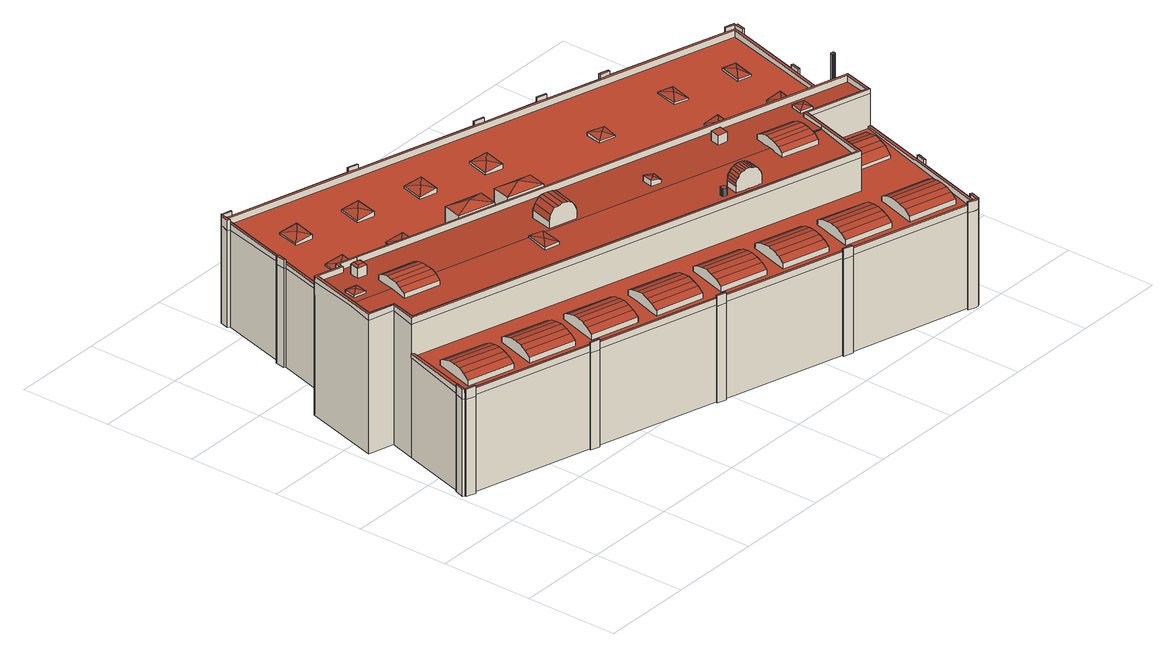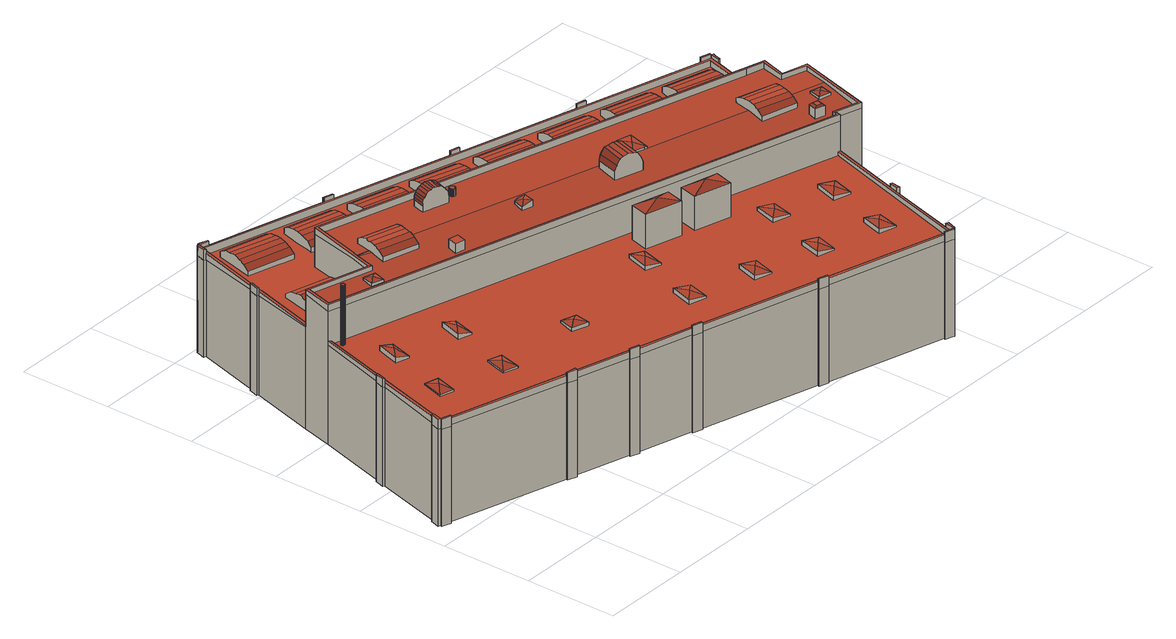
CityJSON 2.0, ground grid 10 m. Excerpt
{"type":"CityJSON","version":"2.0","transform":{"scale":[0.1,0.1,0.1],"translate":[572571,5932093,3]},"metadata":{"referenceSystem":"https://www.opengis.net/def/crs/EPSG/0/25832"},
"CityObjects":{
"building1":{"type":"Building","attributes":{"Grundfläche 2D":"2269.728971","Grundhöhe NN":"3.388"},"children":["building1-1","building1-2","building1-3","building1-4","building1-5","building1-6","building1-7","building1-8","building1-9","building1-10","building1-11","building1-12","building1-13","building1-14","building1-15","building1-16","building1-17","building1-18","building1-19","building1-20","building1-21","building1-22","building1-23","building1-24","building1-25","building1-26","building1-27","building1-28","building1-29","building1-30","building1-31","building1-32","building1-33","building1-34","building1-35","building1-36","building1-37","building1-38","building1-39","building1-40","building1-41","building1-42","building1-43"],"geometry":[{"type":"MultiSurface","lod":"3","boundaries":[[[0,1,2,3,4,5,6,7,8,9,10,11,12,13,14,15,16,17,18,19,20,21,22,23]],[[24,25,26,27,28,29,30,31,32,33,34,35,36,37,38,39,40,41,42,43,44,45,46,47,48,49,50,51]],[[27,52,28]],[[53,54,52]],[[54,28,52]],[[55,56,54,53,57,58,59,60,61,49,48,47,46,45,44,62,63,40,39,64,65,66,67]],[[68,69,70,71,72,73,74,75,76,77,78,79,80,81,82,83,84,85,86,87,88,89,90,91,92,93]],[[94,95,96,97]],[[98,94,97,99]],[[100,98,99,101]],[[102,100,101,103]],[[104,102,103,105]],[[106,104,105,107]],[[108,109,110,111]],[[112,108,111,113]],[[114,115,112,113,116,117,118]],[[119,114,118,120,121]],[[122,123,119,121,124]],[[125,122,124,126]],[[127,128,129,130]],[[131,127,130,132]],[[133,131,132,134]],[[135,133,134,136]],[[137,135,136,138]],[[139,137,138,140]],[[141,142,143,144]],[[145,141,144,146]],[[147,145,146,148]],[[149,147,148,150]],[[151,149,150,152]],[[153,151,152,154]],[[155,156,157,158]],[[159,155,158,160]],[[161,159,160,162]],[[163,161,162,164]],[[165,163,164,166]],[[167,165,166,168]],[[169,170,171,172]],[[173,169,172,174]],[[175,173,174,176]],[[177,175,176,178]],[[179,177,178,180]],[[181,179,180,182]],[[183,184,185,186]],[[184,187,188,185]],[[187,189,190,188]],[[189,191,192,193]],[[193,190,189]],[[192,191,194,195,196]],[[194,197,198,195]],[[199,200,201,202]],[[203,199,202,204]],[[205,203,204,206]],[[207,205,206,208]],[[209,207,208,210]],[[211,209,210,212]],[[213,214,215,216]],[[217,213,216,218]],[[219,217,218,220]],[[221,219,220,222]],[[223,221,222,224]],[[225,223,224,226]],[[227,228,229,230,231,232,233,234,235,236,237,238,239,240,241,242,243,244,245,246,247,248]],[[249,250,251,252]],[[253,254,255,251,250]],[[254,256,257,255]],[[256,258,259,257]],[[258,260,261,259]],[[260,262,263,261]],[[264,265,266,267]],[[268,264,267,269]],[[270,268,269,271]],[[272,270,271,273]],[[274,272,273,275]],[[276,274,275,277]],[[278,279,280,281,282]],[[283,284,279,285]],[[286,287,288,289]],[[290,291,292,293]],[[294,295,296,297]],[[298,299,300,301]],[[302,303,304,305]],[[306,307,308,309]],[[310,311,312,313]],[[314,315,316,317,318]],[[319,320,321,322,314]],[[323,324,325]],[[326,327,328,329,330,331,332,333,334,325,335,336,337,338],[339,340,341,342],[343,344,345,346,347,348,349,350,351],[352,353,354,355,356],[357,358,359,360,361],[362,363,364,365,366],[367,368,369,370,371,372],[373,374,375,376,377,378],[379,380,381,382],[324,383,384,385,386,387,388,389,390,323,325]],[[391,392,393,394]],[[395,396,397,398,399]],[[398,400,401,402]],[[403,404,405,406]],[[407,408,409,410]],[[411,412,413,414,415]],[[416,411,417,418,419]],[[420,421,422,423]],[[19,18,311,310]],[[310,313,20,19]],[[313,312,21,20]],[[309,23,22,424]],[[285,1,0,308]],[[3,278,286,4]],[[8,7,293,294]],[[290,6,5,289]],[[11,301,315,12]],[[297,298,10,9]],[[14,322,305,15]],[[16,304,425,17]],[[77,76,29,28]],[[28,54,78,77]],[[79,78,54,56]],[[56,55,80,79]],[[81,80,55,67]],[[65,83,82,81,67,66]],[[84,83,65,64]],[[39,38,85,84,64]],[[85,38,37,86]],[[37,36,35,88,87,86]],[[35,34,89,88]],[[90,89,34,33]],[[91,90,33,32]],[[31,426,93,92]],[[426,427,68,93]],[[427,428,69,68]],[[428,429,70,69]],[[430,431,71,70,429]],[[431,432,72,71]],[[432,433,73,72]],[[434,74,73,433]],[[435,30,75,74,434]],[[105,103,101,99,97,96,62,44,43,107]],[[43,42,106,107]],[[42,41,40,63,95,94,98,100,102,104,106]],[[63,62,96,95]],[[111,110,58,57,53,52,27,26,25,126,124,121,120,118,117,116,113]],[[25,24,125,126]],[[115,114,119,123,122,125,24,51,50,49,61,60,59,109,108,112]],[[59,58,110,109]],[[136,134,132,130,129,382,381,140,138]],[[381,380,139,140]],[[131,133,135,137,139,380,379,128,127]],[[379,382,129,128]],[[352,356,355,154,152,150,148,146,144,143]],[[153,154,355,354]],[[145,147,149,151,153,354,353,142,141]],[[353,352,143,142]],[[164,162,160,158,157,375,374,168,166]],[[374,373,167,168]],[[167,373,378,377,376,156,155,159,161,163,165]],[[157,156,376,375]],[[178,176,174,172,171,340,339,182,180]],[[339,342,181,182]],[[173,175,177,179,181,342,341,170,169]],[[341,340,171,170]],[[191,189,187,184,183,388,387,197,194]],[[385,198,197,387,386]],[[198,385,384,383,324,193,192,196,195]],[[324,323,190]],[[324,190,193]],[[188,190,323,390,186,185]],[[389,388,183,186,390]],[[202,201,371,370,369,368,212,210,208,206,204]],[[211,212,368,367]],[[203,205,207,209,211,367,372,200,199]],[[201,200,372,371]],[[215,365,364,363,226,224,222,220,218,216]],[[363,362,225,226]],[[217,219,221,223,225,362,366,214,213]],[[215,214,366,365]],[[399,232,231,436]],[[234,402,403,235]],[[238,410,391,239]],[[407,237,236,406]],[[412,241,240,394]],[[245,423,437,246]],[[420,244,243,416]],[[248,247,333,332,331,330,329,328,327,228,227]],[[228,327,326,338,337,229]],[[336,230,229,337]],[[258,256,254,253,250,249,347,346,345,262,260]],[[343,351,263,262,345,344]],[[351,350,349,252,251,255,257,259,261,263]],[[348,347,249,252,349]],[[357,361,360,277,275,273,271,269,267,266]],[[276,277,360,359]],[[268,270,272,274,276,359,358,265,264]],[[358,357,266,265]],[[309,424,438,439]],[[306,309,439,440]],[[307,306,440,441]],[[308,307,441,442]],[[285,308,442,443]],[[283,285,443,444]],[[284,283,444,445]],[[279,284,445,446]],[[280,279,446,447]],[[448,282,281,280,447,449]],[[278,282,448,450]],[[286,278,450,451]],[[287,286,451,452]],[[288,287,452,453]],[[289,288,453,454]],[[290,289,454,455]],[[291,290,455,456]],[[292,291,456,457]],[[293,292,457,458]],[[294,293,458,459]],[[295,294,459,460]],[[296,295,460,461]],[[297,296,461,462]],[[298,297,462,463]],[[299,298,463,464]],[[300,299,464,465]],[[301,300,465,466]],[[315,301,466,467]],[[316,315,467,468]],[[469,318,317,316,468,470]],[[314,318,469,471]],[[319,314,471,472]],[[321,320,319,472,473]],[[322,321,473,474]],[[305,322,474,475]],[[302,305,475,476]],[[303,302,476,477]],[[304,303,477,478]],[[425,304,478,479]],[[312,311,18,17,427,426,22,21]],[[427,17,425,479,480,428]],[[429,428,480,481]],[[431,430,429,481,482]],[[432,431,482,483]],[[433,432,483,484,436,231]],[[336,335,434,433,231,230]],[[30,435,434,335,325,334]],[[247,246,31,30,334,333]],[[22,426,31,246,437,485,438,424]],[[399,436,484,486]],[[395,399,486,487]],[[488,397,396,395,487,489]],[[398,397,488,490]],[[400,398,490,491]],[[401,400,491,492]],[[402,401,492,493]],[[403,402,493,494]],[[404,403,494,495]],[[405,404,495,496]],[[406,405,496,497]],[[407,406,497,498]],[[408,407,498,499]],[[409,408,499,500]],[[410,409,500,501]],[[391,410,501,502]],[[392,391,502,503]],[[393,392,503,504]],[[394,393,504,505]],[[412,394,505,506]],[[413,412,506,507]],[[508,415,414,413,507,509]],[[411,415,508,510]],[[417,411,510,511]],[[419,418,417,511,512]],[[416,419,512,513]],[[420,416,513,514]],[[421,420,514,515]],[[422,421,515,516]],[[423,422,516,517]],[[437,423,517,485]],[[480,479,478,477,476,475,474,473,472,471,469,470,468,467,466,465,464,463,462,461,460,459,458,457,456,455,454,453,452,451,450,448,449,447,446,445,444,443,442,441,440,439,438,485,517,516,515,514,513,512,511,510,508,509,507,506,505,504,503,502,501,500,499,498,497,496,495,494,493,492,491,490,488,489,487,486,484,483,482,481]]],"semantics":{"surfaces":[{"type":"RoofSurface"},{"type":"WallSurface"},{"type":"GroundSurface"}],"values":[0,0,0,0,0,0,0,0,0,0,0,0,0,0,0,0,0,0,0,0,0,0,0,0,0,0,0,0,0,0,0,0,0,0,0,0,0,0,0,0,0,0,0,0,0,0,0,0,0,0,0,0,0,0,0,0,0,0,0,0,0,0,0,0,0,0,0,0,0,0,0,0,0,0,0,0,0,0,0,0,0,0,0,0,0,0,0,0,0,0,0,0,0,0,0,0,1,1,1,1,1,1,1,1,1,1,1,1,1,1,1,1,1,1,1,1,1,1,1,1,1,1,1,1,1,1,1,1,1,1,1,1,1,1,1,1,1,1,1,1,1,1,1,1,1,1,1,1,1,1,1,1,1,1,1,1,1,1,1,1,1,1,1,1,1,1,1,1,1,1,1,1,1,1,1,1,1,1,1,1,1,1,1,1,1,1,1,1,1,1,1,1,1,1,1,1,1,1,1,1,1,1,1,1,1,1,1,1,1,1,1,1,1,1,1,1,1,1,1,1,1,1,1,1,1,1,1,1,1,1,1,1,1,1,1,1,1,1,1,1,1,1,1,1,1,1,1,1,1,1,1,1,1,1,1,1,1,1,1,1,1,1,1,1,1,1,1,2]}}]},
"building1-1":{"type":"BuildingInstallation","parents":["building1"],"geometry":[{"type":"MultiSurface","lod":"3","boundaries":[[[518,519,520,521]],[[11,10,521,520]],[[299,518,521,10,298]],[[299,300,519,518]],[[301,11,520,519,300]]],"semantics":{"surfaces":[{"type":"RoofSurface"},{"type":"WallSurface"}],"values":[0,1,1,1,1]}}]},
"building1-2":{"type":"BuildingInstallation","parents":["building1"],"geometry":[{"type":"MultiSurface","lod":"3","boundaries":[[[522,523,524,525]],[[7,6,525,524]],[[291,522,525,6,290]],[[291,292,523,522]],[[293,7,524,523,292]]],"semantics":{"surfaces":[{"type":"RoofSurface"},{"type":"WallSurface"}],"values":[0,1,1,1,1]}}]},
"building1-3":{"type":"BuildingInstallation","parents":["building1"],"geometry":[{"type":"MultiSurface","lod":"3","boundaries":[[[526,527,528]],[[526,529,527]],[[526,528,530]],[[526,530,529]],[[528,527,531,532]],[[530,528,532,533]],[[529,530,533,534]],[[527,529,534,531]]],"semantics":{"surfaces":[{"type":"RoofSurface"},{"type":"WallSurface"}],"values":[0,0,0,0,1,1,1,1]}}]},
"building1-4":{"type":"BuildingInstallation","parents":["building1"],"geometry":[{"type":"MultiSurface","lod":"3","boundaries":[[[535,536,537]],[[535,538,536]],[[535,537,539]],[[535,539,538]],[[537,536,540,541]],[[539,537,541,542]],[[538,539,542,543]],[[536,538,543,540]]],"semantics":{"surfaces":[{"type":"RoofSurface"},{"type":"WallSurface"}],"values":[0,0,0,0,1,1,1,1]}}]},
"building1-5":{"type":"BuildingInstallation","parents":["building1"],"geometry":[{"type":"MultiSurface","lod":"3","boundaries":[[[544,545,546,547]],[[302,547,546,15,305]],[[302,303,544,547]],[[304,16,545,544,303]],[[16,15,546,545]]],"semantics":{"surfaces":[{"type":"RoofSurface"},{"type":"WallSurface"}],"values":[0,1,1,1,1]}}]},
"building1-6":{"type":"BuildingInstallation","parents":["building1"],"geometry":[{"type":"MultiSurface","lod":"3","boundaries":[[[548,549,550]],[[548,551,549]],[[548,550,552]],[[548,552,551]],[[550,549,553,554]],[[552,550,554,555]],[[551,552,555,556]],[[549,551,556,553]]],"semantics":{"surfaces":[{"type":"RoofSurface"},{"type":"WallSurface"}],"values":[0,0,0,0,1,1,1,1]}}]},
"building1-7":{"type":"BuildingInstallation","parents":["building1"],"geometry":[{"type":"MultiSurface","lod":"3","boundaries":[[[557,558,559,560]],[[2,1,558,557]],[[283,559,558,1,285]],[[284,560,559,283]],[[279,2,557,560,284]]],"semantics":{"surfaces":[{"type":"RoofSurface"},{"type":"WallSurface"}],"values":[0,1,1,1,1]}}]},
"building1-8":{"type":"BuildingInstallation","parents":["building1"],"geometry":[{"type":"MultiSurface","lod":"3","boundaries":[[[561,562,563,564]],[[319,562,561,13,314]],[[320,321,563,562,319]],[[322,14,564,563,321]],[[14,13,561,564]]],"semantics":{"surfaces":[{"type":"RoofSurface"},{"type":"WallSurface"}],"values":[0,1,1,1,1]}}]},
"building1-9":{"type":"BuildingInstallation","parents":["building1"],"geometry":[{"type":"MultiSurface","lod":"3","boundaries":[[[565,566,557,567,568]],[[3,2,557,566]],[[280,567,557,2,279]],[[280,281,282,565,568,567]],[[278,3,566,565,282]]],"semantics":{"surfaces":[{"type":"RoofSurface"},{"type":"WallSurface"}],"values":[0,1,1,1,1]}}]},
"building1-10":{"type":"BuildingInstallation","parents":["building1"],"geometry":[{"type":"MultiSurface","lod":"3","boundaries":[[[569,570,571,572,573,574,575,576,577,578,579,580,581,582,583]],[[572,571,584,585]],[[585,586,573,572]],[[586,587,574,573]],[[587,588,575,574]],[[588,589,576,575]],[[589,590,577,576]],[[590,591,578,577]],[[591,592,579,578]],[[592,593,580,579]],[[593,594,581,580]],[[594,595,582,581]],[[595,596,583,582]],[[596,597,569,583]],[[597,598,570,569]],[[598,584,571,570]]],"semantics":{"surfaces":[{"type":"RoofSurface"},{"type":"WallSurface"}],"values":[0,1,1,1,1,1,1,1,1,1,1,1,1,1,1,1]}}]},
"building1-11":{"type":"BuildingInstallation","parents":["building1"],"geometry":[{"type":"MultiSurface","lod":"3","boundaries":[[[599,600,601]],[[601,600,602]],[[603,600,599]],[[602,600,603]],[[604,605,599,601]],[[605,606,603,599]],[[606,607,602,603]],[[604,601,602,607]]],"semantics":{"surfaces":[{"type":"RoofSurface"},{"type":"WallSurface"}],"values":[0,0,0,0,1,1,1,1]}}]},
"building1-12":{"type":"BuildingInstallation","parents":["building1"],"geometry":[{"type":"MultiSurface","lod":"3","boundaries":[[[91,76,75,92]],[[76,91,32,29]],[[31,92,75,30]]],"semantics":{"surfaces":[{"type":"RoofSurface"},{"type":"WallSurface"}],"values":[0,1,1]}}]},
"building1-13":{"type":"BuildingInstallation","parents":["building1"],"geometry":[{"type":"MultiSurface","lod":"3","boundaries":[[[608,609,610,611]],[[611,610,612,613]],[[608,611,613,614]],[[609,608,614,615]],[[610,609,615,612]]],"semantics":{"surfaces":[{"type":"RoofSurface"},{"type":"WallSurface"}],"values":[0,1,1,1,1]}}]},
"building1-14":{"type":"BuildingInstallation","parents":["building1"],"geometry":[{"type":"MultiSurface","lod":"3","boundaries":[[[616,617,618]],[[618,617,619]],[[620,617,616]],[[619,617,620]],[[621,622,616,618]],[[622,623,620,616]],[[623,624,619,620]],[[624,621,618,619]]],"semantics":{"surfaces":[{"type":"RoofSurface"},{"type":"WallSurface"}],"values":[0,0,0,0,1,1,1,1]}}]},
"building1-15":{"type":"BuildingInstallation","parents":["building1"],"geometry":[{"type":"MultiSurface","lod":"3","boundaries":[[[625,626,627,628]],[[628,627,629]],[[630,631,627,626]],[[629,627,631]],[[628,632,633,626,625]],[[633,634,635,631,630,626]],[[635,636,629,631]],[[628,629,636,632]]],"semantics":{"surfaces":[{"type":"RoofSurface"},{"type":"WallSurface"}],"values":[0,0,0,0,1,1,1,1]}}]},
"building1-16":{"type":"BuildingInstallation","parents":["building1"],"geometry":[{"type":"MultiSurface","lod":"3","boundaries":[[[637,638,639,640]],[[641,637,640,642]],[[643,641,642,644]],[[645,646,639,638]],[[647,643,644,648]],[[649,647,648,650]],[[651,649,650,652]],[[653,651,652,654]],[[655,653,654,656]],[[657,655,656,658]],[[659,657,658,660]],[[661,659,660,662]],[[663,661,662,664]],[[665,663,664,666]],[[667,665,666,668]],[[669,667,668,670]],[[671,639,646]],[[671,672,673,674,675,676,677,678,679,680,670,668,666,664,662,660,658,656,654,652,650,648,644,642,640,639]],[[680,681,669,670]],[[681,667,669]],[[681,682,683,684,685,686,687,688,689,690,691,692,693,645,638,637,641,643,647,649,651,653,655,657,659,661,663,665,667]],[[693,671,646,645]]],"semantics":{"surfaces":[{"type":"RoofSurface"},{"type":"WallSurface"}],"values":[0,0,0,0,0,0,0,0,0,0,0,0,0,0,0,0,1,1,1,1,1,1]}}]},
"building1-17":{"type":"BuildingInstallation","parents":["building1"],"geometry":[{"type":"MultiSurface","lod":"3","boundaries":[[[694,695,696]],[[696,695,697]],[[698,699,700,695,694]],[[697,695,700]],[[48,694,696,701,702]],[[48,47,698,694]],[[47,46,45,700,699,698]],[[703,697,700,45,704]],[[703,701,696,697]]],"semantics":{"surfaces":[{"type":"RoofSurface"},{"type":"WallSurface"}],"values":[0,0,0,0,1,1,1,1,1]}}]},
"building1-18":{"type":"BuildingInstallation","parents":["building1"],"geometry":[{"type":"MultiSurface","lod":"3","boundaries":[[[705,706,707,708]],[[709,706,705,710]],[[711,709,710,712]],[[713,711,712,714]],[[715,713,714,716]],[[717,715,716,718]],[[719,717,718,720]],[[721,719,720,722]],[[723,724,708,707]],[[724,725,726,727,722,720,718,716,714,712,710,705,708]],[[727,728,721,722]],[[728,729,723,707,706,709,711,713,715,717,719,721]]],"semantics":{"surfaces":[{"type":"RoofSurface"},{"type":"WallSurface"}],"values":[0,0,0,0,0,0,0,0,1,1,1,1]}}]},
"building1-19":{"type":"BuildingInstallation","parents":["building1"],"geometry":[{"type":"MultiSurface","lod":"3","boundaries":[[[730,731,732,733]],[[731,734,735,732]],[[736,730,733,737]],[[734,736,737,735]],[[730,736,734,731]],[[733,732,738,739]],[[737,733,739,740]],[[735,737,740,741]],[[732,735,741,738]]],"semantics":{"surfaces":[{"type":"RoofSurface"},{"type":"WallSurface"}],"values":[0,0,0,0,0,1,1,1,1]}}]},
"building1-20":{"type":"BuildingInstallation","parents":["building1"],"geometry":[{"type":"MultiSurface","lod":"3","boundaries":[[[742,743,744,745,746,747,748,749,750,751,752,753,754,755,756,757,758,759,760,761,762]],[[746,745,763,764]],[[747,746,764,765]],[[748,747,765,766]],[[749,748,766,767]],[[750,749,767,768]],[[751,750,768,769]],[[752,751,769,770]],[[753,752,770,771]],[[754,753,771,772]],[[755,754,772,773]],[[756,755,773,774]],[[757,756,774,775]],[[758,757,775,776]],[[759,758,776,777]],[[760,759,777,778]],[[761,760,778,779]],[[762,761,779,780]],[[742,762,780,781]],[[743,742,781,782]],[[744,743,782,783]],[[745,744,783,763]]],"semantics":{"surfaces":[{"type":"RoofSurface"},{"type":"WallSurface"}],"values":[0,1,1,1,1,1,1,1,1,1,1,1,1,1,1,1,1,1,1,1,1,1]}}]},
"building1-21":{"type":"BuildingInstallation","parents":["building1"],"geometry":[{"type":"MultiSurface","lod":"3","boundaries":[[[784,785,786,787]],[[392,393,787,786]],[[394,240,784,787,393]],[[240,239,785,784]],[[392,786,785,239,391]]],"semantics":{"surfaces":[{"type":"RoofSurface"},{"type":"WallSurface"}],"values":[0,1,1,1,1]}}]},
"building1-22":{"type":"BuildingInstallation","parents":["building1"],"geometry":[{"type":"MultiSurface","lod":"3","boundaries":[[[788,789,790,791,792]],[[233,232,790,789]],[[395,791,790,232,399]],[[395,396,397,788,792,791]],[[398,233,789,788,397]]],"semantics":{"surfaces":[{"type":"RoofSurface"},{"type":"WallSurface"}],"values":[0,1,1,1,1]}}]},
"building1-23":{"type":"BuildingInstallation","parents":["building1"],"geometry":[{"type":"MultiSurface","lod":"3","boundaries":[[[793,794,795,796]],[[404,405,796,795]],[[406,236,793,796,405]],[[236,235,794,793]],[[404,795,794,235,403]]],"semantics":{"surfaces":[{"type":"RoofSurface"},{"type":"WallSurface"}],"values":[0,1,1,1,1]}}]},
"building1-24":{"type":"BuildingInstallation","parents":["building1"],"geometry":[{"type":"MultiSurface","lod":"3","boundaries":[[[797,798,799,800]],[[417,798,797,242,411]],[[417,418,419,799,798]],[[416,243,800,799,419]],[[243,242,797,800]]],"semantics":{"surfaces":[{"type":"RoofSurface"},{"type":"WallSurface"}],"values":[0,1,1,1,1]}}]},
"building1-25":{"type":"BuildingInstallation","parents":["building1"],"geometry":[{"type":"MultiSurface","lod":"3","boundaries":[[[801,802,803,797,804]],[[413,801,804,241,412]],[[413,414,415,803,802,801]],[[411,242,797,803,415]],[[242,241,804,797]]],"semantics":{"surfaces":[{"type":"RoofSurface"},{"type":"WallSurface"}],"values":[0,1,1,1,1]}}]},
"building1-26":{"type":"BuildingInstallation","parents":["building1"],"geometry":[{"type":"MultiSurface","lod":"3","boundaries":[[[805,789,806,807]],[[234,233,789,805]],[[400,806,789,233,398]],[[400,401,807,806]],[[402,234,805,807,401]]],"semantics":{"surfaces":[{"type":"RoofSurface"},{"type":"WallSurface"}],"values":[0,1,1,1,1]}}]},
"building1-27":{"type":"BuildingInstallation","parents":["building1"],"geometry":[{"type":"MultiSurface","lod":"3","boundaries":[[[808,809,810,811]],[[408,409,811,810]],[[410,238,808,811,409]],[[238,237,809,808]],[[408,810,809,237,407]]],"semantics":{"surfaces":[{"type":"RoofSurface"},{"type":"WallSurface"}],"values":[0,1,1,1,1]}}]},
"building1-28":{"type":"BuildingInstallation","parents":["building1"],"geometry":[{"type":"MultiSurface","lod":"3","boundaries":[[[812,813,814,815]],[[421,815,814,244,420]],[[421,422,812,815]],[[423,245,813,812,422]],[[245,244,814,813]]],"semantics":{"surfaces":[{"type":"RoofSurface"},{"type":"WallSurface"}],"values":[0,1,1,1,1]}}]},
"building1-29":{"type":"BuildingInstallation","parents":["building1"],"geometry":[{"type":"MultiSurface","lod":"3","boundaries":[[[816,817,818]],[[816,819,817]],[[816,818,820]],[[816,820,819]],[[818,817,821,822]],[[820,818,822,823]],[[819,820,823,824]],[[824,821,817,819]]],"semantics":{"surfaces":[{"type":"RoofSurface"},{"type":"WallSurface"}],"values":[0,0,0,0,1,1,1,1]}}]},
"building1-30":{"type":"BuildingInstallation","parents":["building1"],"geometry":[{"type":"MultiSurface","lod":"3","boundaries":[[[825,826,827]],[[825,828,826]],[[825,827,829]],[[825,829,828]],[[827,826,830,831]],[[829,827,831,832]],[[828,829,832,833]],[[833,830,826,828]]],"semantics":{"surfaces":[{"type":"RoofSurface"},{"type":"WallSurface"}],"values":[0,0,0,0,1,1,1,1]}}]},
"building1-31":{"type":"BuildingInstallation","parents":["building1"],"geometry":[{"type":"MultiSurface","lod":"3","boundaries":[[[834,835,836,837]],[[5,4,837,836]],[[287,834,837,4,286]],[[287,288,835,834]],[[289,5,836,835,288]]],"semantics":{"surfaces":[{"type":"RoofSurface"},{"type":"WallSurface"}],"values":[0,1,1,1,1]}}]},
"building1-32":{"type":"BuildingInstallation","parents":["building1"],"geometry":[{"type":"MultiSurface","lod":"3","boundaries":[[[838,839,840,841]],[[306,841,840,23,309]],[[306,307,838,841]],[[308,0,839,838,307]],[[0,23,840,839]]],"semantics":{"surfaces":[{"type":"RoofSurface"},{"type":"WallSurface"}],"values":[0,1,1,1,1]}}]},
"building1-33":{"type":"BuildingInstallation","parents":["building1"],"geometry":[{"type":"MultiSurface","lod":"3","boundaries":[[[842,843,844]],[[842,845,843]],[[842,844,846]],[[842,846,845]],[[844,843,847,848]],[[846,844,848,849]],[[845,846,849,850]],[[843,845,850,847]]],"semantics":{"surfaces":[{"type":"RoofSurface"},{"type":"WallSurface"}],"values":[0,0,0,0,1,1,1,1]}}]},
"building1-34":{"type":"BuildingInstallation","parents":["building1"],"geometry":[{"type":"MultiSurface","lod":"3","boundaries":[[[851,561,852,853,854]],[[13,12,852,561]],[[316,853,852,12,315]],[[316,317,318,851,854,853]],[[314,13,561,851,318]]],"semantics":{"surfaces":[{"type":"RoofSurface"},{"type":"WallSurface"}],"values":[0,1,1,1,1]}}]},
"building1-35":{"type":"BuildingInstallation","parents":["building1"],"geometry":[{"type":"MultiSurface","lod":"3","boundaries":[[[855,856,857]],[[855,858,856]],[[855,857,859]],[[855,859,858]],[[857,856,860,861]],[[859,857,861,862]],[[858,859,862,863]],[[863,860,856,858]]],"semantics":{"surfaces":[{"type":"RoofSurface"},{"type":"WallSurface"}],"values":[0,0,0,0,1,1,1,1]}}]},
"building1-36":{"type":"BuildingInstallation","parents":["building1"],"geometry":[{"type":"MultiSurface","lod":"3","boundaries":[[[864,865,866,867]],[[9,8,867,866]],[[295,864,867,8,294]],[[295,296,865,864]],[[297,9,866,865,296]]],"semantics":{"surfaces":[{"type":"RoofSurface"},{"type":"WallSurface"}],"values":[0,1,1,1,1]}}]},
"building1-37":{"type":"BuildingInstallation","parents":["building1"],"geometry":[{"type":"MultiSurface","lod":"3","boundaries":[[[868,869,870]],[[868,871,869]],[[868,870,872]],[[868,872,871]],[[873,874,870,869]],[[874,875,872,870]],[[871,872,875,876]],[[869,871,876,873]]],"semantics":{"surfaces":[{"type":"RoofSurface"},{"type":"WallSurface"}],"values":[0,0,0,0,1,1,1,1]}}]},
"building1-38":{"type":"BuildingInstallation","parents":["building1"],"geometry":[{"type":"MultiSurface","lod":"3","boundaries":[[[877,878,879]],[[877,880,878]],[[877,879,881]],[[877,881,880]],[[879,878,882,883]],[[881,879,883,884]],[[880,881,884,885]],[[878,880,885,882]]],"semantics":{"surfaces":[{"type":"RoofSurface"},{"type":"WallSurface"}],"values":[0,0,0,0,1,1,1,1]}}]},
"building1-39":{"type":"BuildingInstallation","parents":["building1"],"geometry":[{"type":"MultiSurface","lod":"3","boundaries":[[[886,887,888]],[[886,889,887]],[[886,888,890]],[[886,890,889]],[[888,887,891,892]],[[890,888,892,893]],[[889,890,893,894]],[[887,889,894,891]]],"semantics":{"surfaces":[{"type":"RoofSurface"},{"type":"WallSurface"}],"values":[0,0,0,0,1,1,1,1]}}]},
"building1-40":{"type":"BuildingInstallation","parents":["building1"],"geometry":[{"type":"MultiSurface","lod":"3","boundaries":[[[895,896,897]],[[895,898,896]],[[895,897,899]],[[895,899,898]],[[897,896,900,901]],[[899,897,901,902]],[[898,899,902,903]],[[896,898,903,900]]],"semantics":{"surfaces":[{"type":"RoofSurface"},{"type":"WallSurface"}],"values":[0,0,0,0,1,1,1,1]}}]},
"building1-41":{"type":"BuildingInstallation","parents":["building1"],"geometry":[{"type":"MultiSurface","lod":"3","boundaries":[[[904,905,906]],[[904,907,905]],[[904,906,908]],[[904,908,907]],[[906,905,909,910]],[[908,906,910,911]],[[907,908,911,912]],[[905,907,912,909]]],"semantics":{"surfaces":[{"type":"RoofSurface"},{"type":"WallSurface"}],"values":[0,0,0,0,1,1,1,1]}}]},
"building1-42":{"type":"BuildingInstallation","parents":["building1"],"geometry":[{"type":"MultiSurface","lod":"3","boundaries":[[[913,914,915]],[[913,916,914]],[[913,915,917]],[[913,917,916]],[[918,919,915,914]],[[917,915,919,920]],[[916,917,920,921]],[[921,918,914,916]]],"semantics":{"surfaces":[{"type":"RoofSurface"},{"type":"WallSurface"}],"values":[0,0,0,0,1,1,1,1]}}]},
"building1-43":{"type":"BuildingInstallation","parents":["building1"],"geometry":[{"type":"MultiSurface","lod":"3","boundaries":[[[922,923,924]],[[922,925,923]],[[922,924,926]],[[922,926,925]],[[924,923,927,928]],[[926,924,928,929]],[[925,926,929,930]],[[923,925,930,927]]],"semantics":{"surfaces":[{"type":"RoofSurface"},{"type":"WallSurface"}],"values":[0,0,0,0,1,1,1,1]}}]}
},
"vertices":[
[650,289,116],[671,364,116],[673,374,116],[663,377,116],[536,413,116],[525,415,116],[466,432,116],[456,435,116],[397,451,116],[387,454,116],[259,490,116],[249,493,116],[120,529,116],[110,532,116],[108,521,116],[87,446,116],[84,436,116],[62,359,116],[65,359,116],[112,528,116],[670,372,116],[623,203,116],[625,202,116],[647,278,116],[487,199,150],[526,188,150],[522,174,150],[521,170,151],[538,163,151],[545,190,150],[547,187,150],[616,168,150],[614,171,150],[622,200,148],[83,351,148],[64,356,148],[63,353,149],[62,350,149],[35,358,149],[21,307,151],[65,295,151],[69,309,150],[71,315,150],[110,305,150],[104,284,151],[216,253,151],[218,252,151],[219,252,151],[231,248,151],[481,178,151],[483,185,150],[483,186,150],[520,167,151],[520,166,151],[537,162,151],[53,240,148],[522,108,148],[520,165,151],[515,149,150],[476,160,150],[479,172,150],[480,175,151],[99,265,150],[60,276,150],[13,280,150],[40,272,150],[40,270,149],[33,245,148],[62,359,155],[61,353,155],[33,361,155],[10,278,155],[38,271,155],[30,244,155],[524,105,155],[547,187,155],[545,190,155],[538,163,155],[537,162,155],[522,108,155],[53,240,155],[33,245,155],[40,270,155],[40,272,155],[13,280,155],[35,358,155],[62,350,155],[63,353,155],[64,356,155],[83,351,155],[622,200,155],[614,171,155],[616,168,155],[625,202,155],[61,282,159],[60,276,155],[99,265,155],[101,271,159],[63,288,161],[103,277,161],[65,295,161],[104,284,161],[67,302,161],[106,291,161],[69,309,159],[108,298,159],[71,315,155],[110,305,155],[477,165,159],[476,160,155],[515,149,155],[517,154,159],[479,172,161],[518,161,161],[481,178,161],[480,175,161],[520,165,161],[520,166,161],[520,167,161],[483,185,161],[521,170,161],[522,174,161],[485,192,159],[483,186,161],[524,181,159],[487,199,155],[526,188,155],[164,142,120],[162,135,116],[213,121,116],[215,128,120],[166,149,122],[217,135,122],[168,156,123],[219,142,123],[170,163,122],[221,149,122],[172,171,120],[223,157,120],[174,178,116],[225,163,116],[28,180,120],[26,173,116],[76,159,116],[78,166,120],[30,187,122],[80,173,122],[32,195,123],[82,180,123],[34,202,122],[84,188,122],[36,209,120],[86,195,120],[38,216,116],[88,202,116],[235,122,120],[233,115,116],[284,101,116],[286,108,120],[237,129,122],[288,115,122],[239,137,123],[290,122,123],[241,144,122],[292,130,122],[243,151,120],[294,137,120],[245,158,116],[296,144,116],[374,83,120],[372,76,116],[422,62,116],[424,69,120],[376,90,122],[426,76,122],[378,98,123],[428,84,123],[380,105,122],[430,91,122],[382,112,120],[432,98,120],[384,119,116],[434,105,116],[585,119,117],[587,127,123],[543,139,123],[541,131,117],[589,134,125],[545,146,125],[591,141,127],[547,153,127],[593,148,125],[549,161,125],[547,154,127],[595,156,123],[551,168,123],[550,163,125],[597,163,117],[553,176,117],[443,64,120],[441,57,116],[492,43,116],[494,50,120],[445,71,122],[496,57,122],[447,78,123],[498,64,123],[449,85,122],[500,71,122],[451,93,120],[502,79,120],[453,100,116],[504,85,116],[306,102,120],[304,95,116],[354,81,116],[356,88,120],[308,110,122],[358,95,122],[310,117,123],[360,103,123],[312,124,122],[362,110,122],[314,131,120],[364,117,120],[316,138,116],[366,124,116],[593,96,116],[568,8,116],[11,164,116],[33,243,116],[30,244,116],[10,173,116],[7,162,116],[18,159,116],[145,124,116],[155,121,116],[284,85,116],[294,82,116],[422,46,116],[432,43,116],[560,8,116],[570,5,116],[573,15,116],[593,86,116],[596,96,116],[616,168,116],[613,168,116],[593,97,116],[562,23,116],[564,30,120],[513,44,120],[511,37,116],[564,31,121],[566,37,122],[515,52,122],[568,45,123],[517,59,123],[570,52,122],[519,66,122],[572,59,120],[521,73,120],[574,66,116],[523,80,116],[96,161,120],[94,154,116],[144,140,116],[146,147,120],[98,168,122],[148,154,122],[100,175,123],[150,161,123],[102,183,122],[152,169,122],[104,190,120],[154,176,120],[106,197,116],[156,183,116],[663,377,109],[673,374,109],[674,376,109],[671,377,109],[664,379,109],[673,363,109],[676,373,109],[671,364,109],[536,413,109],[536,415,109],[526,418,109],[525,415,109],[466,432,109],[467,434,109],[457,437,109],[456,435,109],[397,451,109],[398,453,109],[387,456,109],[387,454,109],[259,490,109],[259,492,109],[249,495,109],[249,493,109],[84,447,111],[82,437,111],[84,436,111],[87,446,111],[649,278,111],[652,288,111],[650,289,111],[647,278,111],[112,528,109],[65,359,112],[623,203,112],[670,372,109],[110,532,109],[120,529,109],[121,531,109],[113,533,109],[111,534,109],[108,532,109],[108,530,109],[105,522,109],[108,521,109],[547,153,113],[547,154,113],[540,162,114],[563,10,109],[568,8,109],[569,13,109],[571,18,109],[593,96,112],[593,97,112],[593,99,112],[613,168,114],[547,187,114],[524,105,112],[33,243,112],[11,164,109],[559,11,109],[434,105,111],[422,62,110],[372,76,110],[384,119,111],[535,77,111],[540,75,111],[574,66,111],[564,31,110],[562,23,110],[553,26,110],[511,37,110],[521,73,111],[523,80,111],[76,159,110],[26,173,110],[38,216,111],[88,202,111],[78,166,110],[144,140,110],[94,154,110],[106,197,111],[156,183,111],[146,147,110],[316,138,111],[366,124,111],[358,95,110],[354,81,110],[304,95,110],[453,100,111],[504,85,111],[502,79,111],[498,64,110],[492,43,110],[441,57,110],[245,158,111],[296,144,111],[284,101,110],[233,115,110],[235,122,110],[241,144,111],[162,135,110],[174,178,111],[225,163,111],[213,121,110],[549,161,114],[550,163,114],[553,176,114],[587,166,114],[597,163,114],[585,119,113],[573,122,113],[541,131,113],[422,46,109],[422,44,109],[432,41,109],[432,43,109],[8,173,109],[6,166,109],[5,163,109],[7,162,109],[10,173,109],[7,160,109],[17,157,109],[18,159,109],[145,124,109],[144,122,109],[154,119,109],[155,121,109],[284,85,109],[283,83,109],[293,80,109],[294,82,109],[570,5,109],[560,8,109],[559,6,109],[567,3,109],[570,3,109],[573,15,109],[572,4,109],[573,7,109],[575,14,109],[593,86,112],[595,85,112],[598,95,112],[596,96,112],[625,202,112],[62,359,112],[625,202,148],[62,359,148],[61,353,149],[33,361,149],[18,308,151],[10,278,149],[38,271,149],[30,244,148],[524,105,148],[540,162,151],[30,244,112],[616,168,114],[625,202,4],[647,278,4],[649,278,4],[652,288,4],[650,289,4],[671,364,4],[673,363,4],[676,373,4],[673,374,4],[674,376,4],[664,379,4],[671,377,4],[663,377,4],[536,413,4],[536,415,4],[526,418,4],[525,415,4],[466,432,4],[467,434,4],[457,437,4],[456,435,4],[397,451,4],[398,453,4],[387,456,4],[387,454,4],[259,490,4],[259,492,4],[249,495,4],[249,493,4],[120,529,4],[121,531,4],[111,534,4],[113,533,4],[110,532,4],[108,532,4],[105,522,4],[108,521,4],[87,446,4],[84,447,4],[82,437,4],[84,436,4],[62,359,4],[61,353,4],[33,361,4],[10,278,4],[38,271,4],[30,244,4],[616,168,4],[10,173,4],[8,173,4],[5,163,4],[6,166,4],[7,162,4],[7,160,4],[17,157,4],[18,159,4],[145,124,4],[144,122,4],[154,119,4],[155,121,4],[284,85,4],[283,83,4],[293,80,4],[294,82,4],[422,46,4],[422,44,4],[432,41,4],[432,43,4],[560,8,4],[559,6,4],[570,3,4],[567,3,4],[570,5,4],[572,4,4],[575,14,4],[573,15,4],[593,86,4],[595,85,4],[598,95,4],[596,96,4],
[259,492,120],[249,495,120],[249,493,120],[259,490,120],
[467,434,120],[457,437,120],[456,435,120],[466,432,120],
[116,395,117],[110,410,113],[103,386,113],[129,405,116],[122,380,116],[110,410,111],[103,386,112],[122,380,112],[129,405,111],
[284,320,155],[307,324,149],[267,335,149],[302,304,149],[262,315,149],[307,324,112],[267,335,112],[262,315,112],[302,304,112],
[82,437,120],[84,436,120],[87,446,120],[84,447,120],
[230,334,155],[208,330,149],[248,319,149],[213,350,149],[253,339,149],[208,330,112],[248,319,112],[253,339,112],[213,350,112],
[673,374,120],[671,364,120],[673,363,120],[676,373,120],
[110,532,120],[108,532,120],[105,522,120],[108,521,120],
[664,379,120],[663,377,120],[674,376,120],[671,377,120],
[614,211,177],[615,211,177],[615,210,177],[616,210,177],[617,210,177],[617,211,177],[618,211,177],[618,212,177],[618,213,177],[618,214,177],[617,214,177],[616,214,177],[615,214,177],[614,213,177],[614,212,177],[615,210,112],[616,210,112],[617,210,112],[617,211,112],[618,211,112],[618,212,112],[618,213,112],[618,214,112],[617,214,112],[616,214,112],[615,214,112],[614,213,112],[614,212,112],[614,211,112],[615,211,112],
[44,309,153],[39,317,155],[31,312,153],[34,325,153],[47,322,153],[31,312,150],[44,309,150],[47,322,150],[34,325,150],
[460,232,159],[457,221,159],[468,219,159],[471,230,159],[468,219,149],[471,230,149],[460,232,149],[457,221,149],
[562,193,152],[558,201,154],[549,197,152],[553,210,152],[566,206,152],[549,197,149],[562,193,149],[566,206,149],[553,210,149],
[365,220,156],[370,219,154],[366,226,157],[359,222,157],[362,234,157],[372,225,154],[374,231,154],[359,222,150],[370,219,150],[372,225,150],[374,231,150],[362,234,150],
[405,168,162],[405,168,159],[401,155,159],[402,155,162],[407,168,164],[403,154,164],[409,167,167],[405,154,167],[404,168,156],[401,155,156],[411,166,169],[407,153,169],[413,166,170],[410,152,170],[416,165,171],[412,152,171],[419,164,171],[415,151,171],[421,163,171],[417,150,171],[424,163,170],[420,149,170],[426,162,169],[423,149,169],[429,161,167],[425,148,167],[431,161,164],[427,148,164],[432,160,162],[428,147,162],[433,160,159],[429,147,159],[433,160,156],[429,147,156],[401,155,149],[402,155,149],[405,154,149],[407,153,149],[410,152,149],[415,151,149],[417,150,149],[425,148,149],[427,148,149],[429,147,149],[433,160,149],[432,160,149],[431,161,149],[429,161,149],[424,163,149],[421,163,149],[419,164,149],[416,165,149],[413,166,149],[411,166,149],[409,167,149],[405,168,149],[404,168,149],
[231,248,153],[220,238,154],[225,224,153],[209,228,153],[219,252,153],[218,252,153],[216,253,153],[225,224,150],[226,230,150],[209,228,150],[210,233,150],
[242,248,165],[249,272,165],[247,273,159],[240,248,159],[253,271,171],[246,247,171],[257,270,172],[250,245,172],[262,268,173],[255,244,173],[268,267,172],[261,243,172],[272,266,171],[265,241,171],[275,265,165],[269,240,165],[278,264,159],[271,240,159],[247,273,150],[240,248,151],[242,248,151],[269,240,151],[271,240,151],[278,264,150],[275,265,150],
[66,341,162],[72,339,162],[75,340,160],[64,343,160],[71,333,162],[72,330,160],[64,334,162],[62,333,160],[75,340,149],[64,343,149],[62,333,149],[72,330,149],
[388,161,157],[389,161,157],[389,160,157],[390,159,157],[391,159,157],[392,159,157],[393,159,157],[393,160,157],[394,160,157],[394,161,157],[394,162,157],[394,163,157],[394,164,157],[393,164,157],[392,165,157],[391,165,157],[390,165,157],[390,164,157],[389,164,157],[389,163,157],[388,162,157],[390,159,149],[391,159,149],[392,159,149],[393,159,149],[393,160,149],[394,160,149],[394,161,149],[394,162,149],[394,163,149],[394,164,149],[393,164,149],[392,165,149],[391,165,149],[390,165,149],[390,164,149],[389,164,149],[389,163,149],[388,162,149],[388,161,149],[389,161,149],[389,160,149],
[432,43,120],[422,46,120],[422,44,120],[432,41,120],
[5,163,120],[7,162,120],[10,173,120],[8,173,120],[6,166,120],
[155,121,120],[145,124,120],[144,122,120],[154,119,120],
[570,5,120],[572,4,120],[575,14,120],[573,15,120],
[559,6,120],[567,3,120],[570,3,120],[560,8,120],
[18,159,120],[7,160,120],[17,157,120],
[294,82,120],[284,85,120],[283,83,120],[293,80,120],
[598,95,120],[596,96,120],[593,86,120],[595,85,120],
[135,464,116],[129,479,112],[123,455,112],[148,474,115],[141,450,115],[129,479,110],[123,455,110],[141,450,110],[148,474,110],
[599,259,118],[595,274,113],[588,249,113],[610,270,117],[603,245,117],[595,274,111],[588,249,112],[603,245,112],[610,270,111],
[536,415,120],[526,418,120],[525,415,120],[536,413,120],
[652,288,120],[650,289,120],[647,278,120],[649,278,120],
[344,406,116],[338,421,112],[331,397,112],[357,416,115],[350,391,115],[338,421,110],[331,397,110],[350,391,110],[357,416,110],
[111,534,120],[120,529,120],[121,531,120],[113,533,120],
[619,329,115],[615,343,112],[608,319,112],[630,339,112],[623,315,112],[615,343,110],[608,319,110],[623,315,110],[630,339,110],
[398,453,120],[387,456,120],[387,454,120],[397,451,120],
[550,349,115],[545,363,112],[539,339,112],[561,358,112],[554,334,112],[545,363,110],[539,339,110],[554,334,110],[561,358,110],
[452,355,116],[441,349,113],[458,344,113],[445,367,114],[463,361,114],[441,349,111],[458,344,111],[463,361,110],[445,367,110],
[203,446,116],[197,460,112],[190,436,112],[215,455,115],[209,431,115],[197,460,110],[190,436,110],[209,431,110],[215,455,110],
[182,377,117],[176,391,113],[170,367,113],[195,386,116],[189,362,116],[176,391,111],[170,367,112],[189,362,112],[195,386,111],
[530,279,118],[526,293,113],[519,268,113],[541,289,117],[534,264,117],[526,293,111],[519,268,112],[534,264,112],[541,289,111],
[272,426,116],[266,441,112],[259,417,112],[285,436,115],[278,412,115],[266,441,110],[259,417,110],[278,412,110],[285,436,110],
[324,337,117],[336,347,116],[319,352,113],[329,322,116],[312,327,113],[336,347,111],[319,352,111],[312,327,112],[329,322,112]
]}
